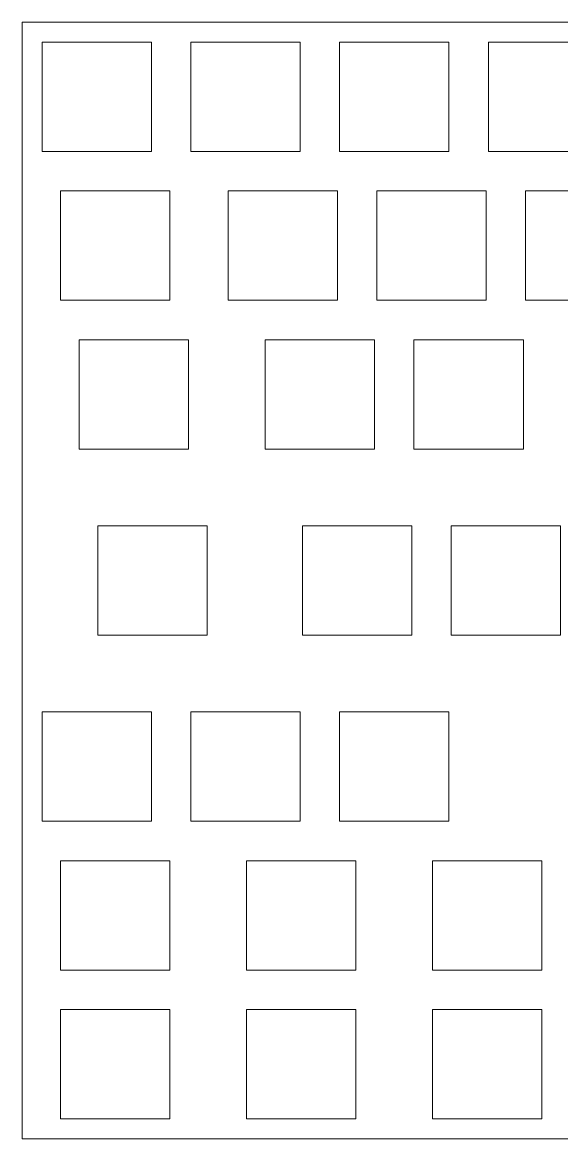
# Model space of a CAD drawing. Header units: inches. Extents: x -59 to 237, y 17 to 160.
# Drawn here: x -58.7 to 10.3, y 17.5 to 160.3 of the extents above; entities that cross this region are included whole.
import ezdxf

# ---------------------------------------------------------------- set-up
doc = ezdxf.new("R2010")
doc.units = ezdxf.units.IN
doc.header["$MEASUREMENT"] = 0

# ---------------------------------------------------------------- blocks, each defined once
blk = doc.blocks.new('block 2')
at = {"color": 7, "lineweight": 9, "true_color": 0xffffff}
blk.add_lwpolyline([(-58.74, 160.34), (236.54, 160.34)], dxfattribs=at)
blk = doc.blocks.new('block 4')
at = {"color": 7, "lineweight": 9, "true_color": 0xffffff}
blk.add_lwpolyline([(236.54, 17.46), (-58.74, 17.46)], dxfattribs=at)
blk = doc.blocks.new('block 5')
at = {"color": 7, "lineweight": 9, "true_color": 0xffffff}
blk.add_lwpolyline([(-58.74, 17.46), (-58.74, 160.34)], dxfattribs=at)
blk = doc.blocks.new('block 94')
at = {"color": 7, "lineweight": 9, "true_color": 0xffffff}
blk.add_lwpolyline([(-53.83, 33.99), (-39.83, 33.99)], dxfattribs=at)
blk = doc.blocks.new('block 95')
at = {"color": 7, "lineweight": 9, "true_color": 0xffffff}
blk.add_lwpolyline([(-39.83, 33.99), (-39.83, 19.99)], dxfattribs=at)
blk = doc.blocks.new('block 96')
at = {"color": 7, "lineweight": 9, "true_color": 0xffffff}
blk.add_lwpolyline([(-39.83, 19.99), (-53.83, 19.99)], dxfattribs=at)
blk = doc.blocks.new('block 97')
at = {"color": 7, "lineweight": 9, "true_color": 0xffffff}
blk.add_lwpolyline([(-53.83, 19.99), (-53.83, 33.99)], dxfattribs=at)
blk = doc.blocks.new('block 98')
at = {"color": 7, "lineweight": 9, "true_color": 0xffffff}
blk.add_lwpolyline([(-30.02, 33.99), (-16.02, 33.99)], dxfattribs=at)
blk = doc.blocks.new('block 99')
at = {"color": 7, "lineweight": 9, "true_color": 0xffffff}
blk.add_lwpolyline([(-16.02, 33.99), (-16.02, 19.99)], dxfattribs=at)
blk = doc.blocks.new('block 100')
at = {"color": 7, "lineweight": 9, "true_color": 0xffffff}
blk.add_lwpolyline([(-16.02, 19.99), (-30.02, 19.99)], dxfattribs=at)
blk = doc.blocks.new('block 101')
at = {"color": 7, "lineweight": 9, "true_color": 0xffffff}
blk.add_lwpolyline([(-30.02, 19.99), (-30.02, 33.99)], dxfattribs=at)
blk = doc.blocks.new('block 102')
at = {"color": 7, "lineweight": 9, "true_color": 0xffffff}
blk.add_lwpolyline([(-6.21, 33.99), (7.79, 33.99)], dxfattribs=at)
blk = doc.blocks.new('block 103')
at = {"color": 7, "lineweight": 9, "true_color": 0xffffff}
blk.add_lwpolyline([(7.79, 33.99), (7.79, 19.99)], dxfattribs=at)
blk = doc.blocks.new('block 104')
at = {"color": 7, "lineweight": 9, "true_color": 0xffffff}
blk.add_lwpolyline([(7.79, 19.99), (-6.21, 19.99)], dxfattribs=at)
blk = doc.blocks.new('block 105')
at = {"color": 7, "lineweight": 9, "true_color": 0xffffff}
blk.add_lwpolyline([(-6.21, 19.99), (-6.21, 33.99)], dxfattribs=at)
blk = doc.blocks.new('block 166')
at = {"color": 7, "lineweight": 9, "true_color": 0xffffff}
blk.add_lwpolyline([(-53.83, 53.04), (-39.83, 53.04)], dxfattribs=at)
blk = doc.blocks.new('block 167')
at = {"color": 7, "lineweight": 9, "true_color": 0xffffff}
blk.add_lwpolyline([(-39.83, 53.04), (-39.83, 39.04)], dxfattribs=at)
blk = doc.blocks.new('block 168')
at = {"color": 7, "lineweight": 9, "true_color": 0xffffff}
blk.add_lwpolyline([(-39.83, 39.04), (-53.83, 39.04)], dxfattribs=at)
blk = doc.blocks.new('block 169')
at = {"color": 7, "lineweight": 9, "true_color": 0xffffff}
blk.add_lwpolyline([(-53.83, 39.04), (-53.83, 53.04)], dxfattribs=at)
blk = doc.blocks.new('block 170')
at = {"color": 7, "lineweight": 9, "true_color": 0xffffff}
blk.add_lwpolyline([(-30.02, 53.04), (-16.02, 53.04)], dxfattribs=at)
blk = doc.blocks.new('block 171')
at = {"color": 7, "lineweight": 9, "true_color": 0xffffff}
blk.add_lwpolyline([(-16.02, 53.04), (-16.02, 39.04)], dxfattribs=at)
blk = doc.blocks.new('block 172')
at = {"color": 7, "lineweight": 9, "true_color": 0xffffff}
blk.add_lwpolyline([(-16.02, 39.04), (-30.02, 39.04)], dxfattribs=at)
blk = doc.blocks.new('block 173')
at = {"color": 7, "lineweight": 9, "true_color": 0xffffff}
blk.add_lwpolyline([(-30.02, 39.04), (-30.02, 53.04)], dxfattribs=at)
blk = doc.blocks.new('block 174')
at = {"color": 7, "lineweight": 9, "true_color": 0xffffff}
blk.add_lwpolyline([(-6.21, 53.04), (7.79, 53.04)], dxfattribs=at)
blk = doc.blocks.new('block 175')
at = {"color": 7, "lineweight": 9, "true_color": 0xffffff}
blk.add_lwpolyline([(7.79, 53.04), (7.79, 39.04)], dxfattribs=at)
blk = doc.blocks.new('block 176')
at = {"color": 7, "lineweight": 9, "true_color": 0xffffff}
blk.add_lwpolyline([(7.79, 39.04), (-6.21, 39.04)], dxfattribs=at)
blk = doc.blocks.new('block 177')
at = {"color": 7, "lineweight": 9, "true_color": 0xffffff}
blk.add_lwpolyline([(-6.21, 39.04), (-6.21, 53.04)], dxfattribs=at)
blk = doc.blocks.new('block 190')
at = {"color": 7, "lineweight": 9, "true_color": 0xffffff}
blk.add_lwpolyline([(-56.21, 72.09), (-42.21, 72.09)], dxfattribs=at)
blk = doc.blocks.new('block 191')
at = {"color": 7, "lineweight": 9, "true_color": 0xffffff}
blk.add_lwpolyline([(-42.21, 72.09), (-42.21, 58.09)], dxfattribs=at)
blk = doc.blocks.new('block 192')
at = {"color": 7, "lineweight": 9, "true_color": 0xffffff}
blk.add_lwpolyline([(-42.21, 58.09), (-56.21, 58.09)], dxfattribs=at)
blk = doc.blocks.new('block 193')
at = {"color": 7, "lineweight": 9, "true_color": 0xffffff}
blk.add_lwpolyline([(-56.21, 58.09), (-56.21, 72.09)], dxfattribs=at)
blk = doc.blocks.new('block 194')
at = {"color": 7, "lineweight": 9, "true_color": 0xffffff}
blk.add_lwpolyline([(-37.16, 72.09), (-23.16, 72.09)], dxfattribs=at)
blk = doc.blocks.new('block 195')
at = {"color": 7, "lineweight": 9, "true_color": 0xffffff}
blk.add_lwpolyline([(-23.16, 72.09), (-23.16, 58.09)], dxfattribs=at)
blk = doc.blocks.new('block 196')
at = {"color": 7, "lineweight": 9, "true_color": 0xffffff}
blk.add_lwpolyline([(-23.16, 58.09), (-37.16, 58.09)], dxfattribs=at)
blk = doc.blocks.new('block 197')
at = {"color": 7, "lineweight": 9, "true_color": 0xffffff}
blk.add_lwpolyline([(-37.16, 58.09), (-37.16, 72.09)], dxfattribs=at)
blk = doc.blocks.new('block 198')
at = {"color": 7, "lineweight": 9, "true_color": 0xffffff}
blk.add_lwpolyline([(-18.11, 72.09), (-4.11, 72.09)], dxfattribs=at)
blk = doc.blocks.new('block 199')
at = {"color": 7, "lineweight": 9, "true_color": 0xffffff}
blk.add_lwpolyline([(-4.11, 72.09), (-4.11, 58.09)], dxfattribs=at)
blk = doc.blocks.new('block 200')
at = {"color": 7, "lineweight": 9, "true_color": 0xffffff}
blk.add_lwpolyline([(-4.11, 58.09), (-18.11, 58.09)], dxfattribs=at)
blk = doc.blocks.new('block 201')
at = {"color": 7, "lineweight": 9, "true_color": 0xffffff}
blk.add_lwpolyline([(-18.11, 58.09), (-18.11, 72.09)], dxfattribs=at)
blk = doc.blocks.new('block 262')
at = {"color": 7, "lineweight": 9, "true_color": 0xffffff}
blk.add_lwpolyline([(-49.07, 95.9), (-35.07, 95.9)], dxfattribs=at)
blk = doc.blocks.new('block 263')
at = {"color": 7, "lineweight": 9, "true_color": 0xffffff}
blk.add_lwpolyline([(-35.07, 95.9), (-35.07, 81.9)], dxfattribs=at)
blk = doc.blocks.new('block 264')
at = {"color": 7, "lineweight": 9, "true_color": 0xffffff}
blk.add_lwpolyline([(-35.07, 81.9), (-49.07, 81.9)], dxfattribs=at)
blk = doc.blocks.new('block 265')
at = {"color": 7, "lineweight": 9, "true_color": 0xffffff}
blk.add_lwpolyline([(-49.07, 81.9), (-49.07, 95.9)], dxfattribs=at)
blk = doc.blocks.new('block 266')
at = {"color": 7, "lineweight": 9, "true_color": 0xffffff}
blk.add_lwpolyline([(-22.88, 95.9), (-8.88, 95.9)], dxfattribs=at)
blk = doc.blocks.new('block 267')
at = {"color": 7, "lineweight": 9, "true_color": 0xffffff}
blk.add_lwpolyline([(-8.88, 95.9), (-8.88, 81.9)], dxfattribs=at)
blk = doc.blocks.new('block 268')
at = {"color": 7, "lineweight": 9, "true_color": 0xffffff}
blk.add_lwpolyline([(-8.88, 81.9), (-22.88, 81.9)], dxfattribs=at)
blk = doc.blocks.new('block 269')
at = {"color": 7, "lineweight": 9, "true_color": 0xffffff}
blk.add_lwpolyline([(-22.88, 81.9), (-22.88, 95.9)], dxfattribs=at)
blk = doc.blocks.new('block 270')
at = {"color": 7, "lineweight": 9, "true_color": 0xffffff}
blk.add_lwpolyline([(-3.83, 95.9), (10.17, 95.9)], dxfattribs=at)
blk = doc.blocks.new('block 271')
at = {"color": 7, "lineweight": 9, "true_color": 0xffffff}
blk.add_lwpolyline([(10.17, 95.9), (10.17, 81.9)], dxfattribs=at)
blk = doc.blocks.new('block 272')
at = {"color": 7, "lineweight": 9, "true_color": 0xffffff}
blk.add_lwpolyline([(10.17, 81.9), (-3.83, 81.9)], dxfattribs=at)
blk = doc.blocks.new('block 273')
at = {"color": 7, "lineweight": 9, "true_color": 0xffffff}
blk.add_lwpolyline([(-3.83, 81.9), (-3.83, 95.9)], dxfattribs=at)
blk = doc.blocks.new('block 310')
at = {"color": 7, "lineweight": 9, "true_color": 0xffffff}
blk.add_lwpolyline([(-51.45, 119.71), (-37.45, 119.71)], dxfattribs=at)
blk = doc.blocks.new('block 311')
at = {"color": 7, "lineweight": 9, "true_color": 0xffffff}
blk.add_lwpolyline([(-37.45, 119.71), (-37.45, 105.71)], dxfattribs=at)
blk = doc.blocks.new('block 312')
at = {"color": 7, "lineweight": 9, "true_color": 0xffffff}
blk.add_lwpolyline([(-37.45, 105.71), (-51.45, 105.71)], dxfattribs=at)
blk = doc.blocks.new('block 313')
at = {"color": 7, "lineweight": 9, "true_color": 0xffffff}
blk.add_lwpolyline([(-51.45, 105.71), (-51.45, 119.71)], dxfattribs=at)
blk = doc.blocks.new('block 314')
at = {"color": 7, "lineweight": 9, "true_color": 0xffffff}
blk.add_lwpolyline([(-27.64, 119.71), (-13.64, 119.71)], dxfattribs=at)
blk = doc.blocks.new('block 315')
at = {"color": 7, "lineweight": 9, "true_color": 0xffffff}
blk.add_lwpolyline([(-13.64, 119.71), (-13.64, 105.71)], dxfattribs=at)
blk = doc.blocks.new('block 316')
at = {"color": 7, "lineweight": 9, "true_color": 0xffffff}
blk.add_lwpolyline([(-13.64, 105.71), (-27.64, 105.71)], dxfattribs=at)
blk = doc.blocks.new('block 317')
at = {"color": 7, "lineweight": 9, "true_color": 0xffffff}
blk.add_lwpolyline([(-27.64, 105.71), (-27.64, 119.71)], dxfattribs=at)
blk = doc.blocks.new('block 318')
at = {"color": 7, "lineweight": 9, "true_color": 0xffffff}
blk.add_lwpolyline([(-8.59, 119.71), (5.41, 119.71)], dxfattribs=at)
blk = doc.blocks.new('block 319')
at = {"color": 7, "lineweight": 9, "true_color": 0xffffff}
blk.add_lwpolyline([(5.41, 119.71), (5.41, 105.71)], dxfattribs=at)
blk = doc.blocks.new('block 320')
at = {"color": 7, "lineweight": 9, "true_color": 0xffffff}
blk.add_lwpolyline([(5.41, 105.71), (-8.59, 105.71)], dxfattribs=at)
blk = doc.blocks.new('block 321')
at = {"color": 7, "lineweight": 9, "true_color": 0xffffff}
blk.add_lwpolyline([(-8.59, 105.71), (-8.59, 119.71)], dxfattribs=at)
blk = doc.blocks.new('block 358')
at = {"color": 7, "lineweight": 9, "true_color": 0xffffff}
blk.add_lwpolyline([(-53.83, 138.76), (-39.83, 138.76)], dxfattribs=at)
blk = doc.blocks.new('block 359')
at = {"color": 7, "lineweight": 9, "true_color": 0xffffff}
blk.add_lwpolyline([(-39.83, 138.76), (-39.83, 124.76)], dxfattribs=at)
blk = doc.blocks.new('block 360')
at = {"color": 7, "lineweight": 9, "true_color": 0xffffff}
blk.add_lwpolyline([(-39.83, 124.76), (-53.83, 124.76)], dxfattribs=at)
blk = doc.blocks.new('block 361')
at = {"color": 7, "lineweight": 9, "true_color": 0xffffff}
blk.add_lwpolyline([(-53.83, 124.76), (-53.83, 138.76)], dxfattribs=at)
blk = doc.blocks.new('block 362')
at = {"color": 7, "lineweight": 9, "true_color": 0xffffff}
blk.add_lwpolyline([(-32.4, 138.76), (-18.4, 138.76)], dxfattribs=at)
blk = doc.blocks.new('block 363')
at = {"color": 7, "lineweight": 9, "true_color": 0xffffff}
blk.add_lwpolyline([(-18.4, 138.76), (-18.4, 124.76)], dxfattribs=at)
blk = doc.blocks.new('block 364')
at = {"color": 7, "lineweight": 9, "true_color": 0xffffff}
blk.add_lwpolyline([(-18.4, 124.76), (-32.4, 124.76)], dxfattribs=at)
blk = doc.blocks.new('block 365')
at = {"color": 7, "lineweight": 9, "true_color": 0xffffff}
blk.add_lwpolyline([(-32.4, 124.76), (-32.4, 138.76)], dxfattribs=at)
blk = doc.blocks.new('block 366')
at = {"color": 7, "lineweight": 9, "true_color": 0xffffff}
blk.add_lwpolyline([(-13.35, 138.76), (0.65, 138.76)], dxfattribs=at)
blk = doc.blocks.new('block 367')
at = {"color": 7, "lineweight": 9, "true_color": 0xffffff}
blk.add_lwpolyline([(0.65, 138.76), (0.65, 124.76)], dxfattribs=at)
blk = doc.blocks.new('block 368')
at = {"color": 7, "lineweight": 9, "true_color": 0xffffff}
blk.add_lwpolyline([(0.65, 124.76), (-13.35, 124.76)], dxfattribs=at)
blk = doc.blocks.new('block 369')
at = {"color": 7, "lineweight": 9, "true_color": 0xffffff}
blk.add_lwpolyline([(-13.35, 124.76), (-13.35, 138.76)], dxfattribs=at)
blk = doc.blocks.new('block 370')
at = {"color": 7, "lineweight": 9, "true_color": 0xffffff}
blk.add_lwpolyline([(5.7, 138.76), (19.7, 138.76)], dxfattribs=at)
blk = doc.blocks.new('block 372')
at = {"color": 7, "lineweight": 9, "true_color": 0xffffff}
blk.add_lwpolyline([(19.7, 124.76), (5.7, 124.76)], dxfattribs=at)
blk = doc.blocks.new('block 373')
at = {"color": 7, "lineweight": 9, "true_color": 0xffffff}
blk.add_lwpolyline([(5.7, 124.76), (5.7, 138.76)], dxfattribs=at)
blk = doc.blocks.new('block 450')
at = {"color": 7, "lineweight": 9, "true_color": 0xffffff}
blk.add_lwpolyline([(-56.21, 157.81), (-42.21, 157.81)], dxfattribs=at)
blk = doc.blocks.new('block 451')
at = {"color": 7, "lineweight": 9, "true_color": 0xffffff}
blk.add_lwpolyline([(-42.21, 157.81), (-42.21, 143.81)], dxfattribs=at)
blk = doc.blocks.new('block 452')
at = {"color": 7, "lineweight": 9, "true_color": 0xffffff}
blk.add_lwpolyline([(-42.21, 143.81), (-56.21, 143.81)], dxfattribs=at)
blk = doc.blocks.new('block 453')
at = {"color": 7, "lineweight": 9, "true_color": 0xffffff}
blk.add_lwpolyline([(-56.21, 143.81), (-56.21, 157.81)], dxfattribs=at)
blk = doc.blocks.new('block 454')
at = {"color": 7, "lineweight": 9, "true_color": 0xffffff}
blk.add_lwpolyline([(-37.16, 157.81), (-23.16, 157.81)], dxfattribs=at)
blk = doc.blocks.new('block 455')
at = {"color": 7, "lineweight": 9, "true_color": 0xffffff}
blk.add_lwpolyline([(-23.16, 157.81), (-23.16, 143.81)], dxfattribs=at)
blk = doc.blocks.new('block 456')
at = {"color": 7, "lineweight": 9, "true_color": 0xffffff}
blk.add_lwpolyline([(-23.16, 143.81), (-37.16, 143.81)], dxfattribs=at)
blk = doc.blocks.new('block 457')
at = {"color": 7, "lineweight": 9, "true_color": 0xffffff}
blk.add_lwpolyline([(-37.16, 143.81), (-37.16, 157.81)], dxfattribs=at)
blk = doc.blocks.new('block 458')
at = {"color": 7, "lineweight": 9, "true_color": 0xffffff}
blk.add_lwpolyline([(-18.11, 157.81), (-4.11, 157.81)], dxfattribs=at)
blk = doc.blocks.new('block 459')
at = {"color": 7, "lineweight": 9, "true_color": 0xffffff}
blk.add_lwpolyline([(-4.11, 157.81), (-4.11, 143.81)], dxfattribs=at)
blk = doc.blocks.new('block 460')
at = {"color": 7, "lineweight": 9, "true_color": 0xffffff}
blk.add_lwpolyline([(-4.11, 143.81), (-18.11, 143.81)], dxfattribs=at)
blk = doc.blocks.new('block 461')
at = {"color": 7, "lineweight": 9, "true_color": 0xffffff}
blk.add_lwpolyline([(-18.11, 143.81), (-18.11, 157.81)], dxfattribs=at)
blk = doc.blocks.new('block 462')
at = {"color": 7, "lineweight": 9, "true_color": 0xffffff}
blk.add_lwpolyline([(0.94, 157.81), (14.94, 157.81)], dxfattribs=at)
blk = doc.blocks.new('block 464')
at = {"color": 7, "lineweight": 9, "true_color": 0xffffff}
blk.add_lwpolyline([(14.94, 143.81), (0.94, 143.81)], dxfattribs=at)
blk = doc.blocks.new('block 465')
at = {"color": 7, "lineweight": 9, "true_color": 0xffffff}
blk.add_lwpolyline([(0.94, 143.81), (0.94, 157.81)], dxfattribs=at)
blk = doc.blocks.new('block 538')
at = {"color": 7, "lineweight": 9, "true_color": 0xffffff}
blk.add_lwpolyline([(-18.12, 72.1), (-4.11, 72.1)], dxfattribs=at)
blk = doc.blocks.new('block 539')
at = {"color": 7, "lineweight": 9, "true_color": 0xffffff}
blk.add_lwpolyline([(-4.11, 72.1), (-4.11, 58.1)], dxfattribs=at)
blk = doc.blocks.new('block 540')
at = {"color": 7, "lineweight": 9, "true_color": 0xffffff}
blk.add_lwpolyline([(-4.11, 58.1), (-18.12, 58.1)], dxfattribs=at)
blk = doc.blocks.new('block 541')
at = {"color": 7, "lineweight": 9, "true_color": 0xffffff}
blk.add_lwpolyline([(-18.12, 58.1), (-18.12, 72.1)], dxfattribs=at)

msp = doc.modelspace()

# ---------------------------------------------------------------- block references
for name in ['block 2', 'block 5', 'block 450', 'block 453', 'block 451', 'block 454', 'block 457', 'block 455', 'block 458', 'block 461', 'block 459', 'block 462', 'block 465', 'block 452', 'block 456', 'block 460', 'block 464', 'block 358', 'block 361', 'block 359', 'block 362', 'block 365', 'block 363', 'block 366', 'block 369', 'block 367', 'block 370', 'block 373', 'block 360', 'block 364', 'block 368', 'block 372', 'block 310', 'block 313', 'block 311', 'block 314', 'block 317', 'block 315', 'block 318', 'block 321', 'block 319', 'block 312', 'block 316', 'block 320', 'block 262', 'block 265', 'block 263', 'block 266', 'block 269', 'block 267', 'block 270', 'block 273', 'block 271', 'block 264', 'block 268', 'block 272', 'block 190', 'block 193', 'block 191', 'block 194', 'block 197', 'block 195', 'block 538', 'block 541', 'block 198', 'block 201', 'block 539', 'block 199', 'block 192', 'block 196', 'block 540', 'block 200', 'block 166', 'block 169', 'block 167', 'block 170', 'block 173', 'block 171', 'block 174', 'block 177', 'block 175', 'block 168', 'block 172', 'block 176', 'block 94', 'block 97', 'block 95', 'block 98', 'block 101', 'block 99', 'block 102', 'block 105', 'block 103', 'block 96', 'block 100', 'block 104', 'block 4']:
    msp.add_blockref(name, (0, 0))

doc.saveas('drawing.dxf')
